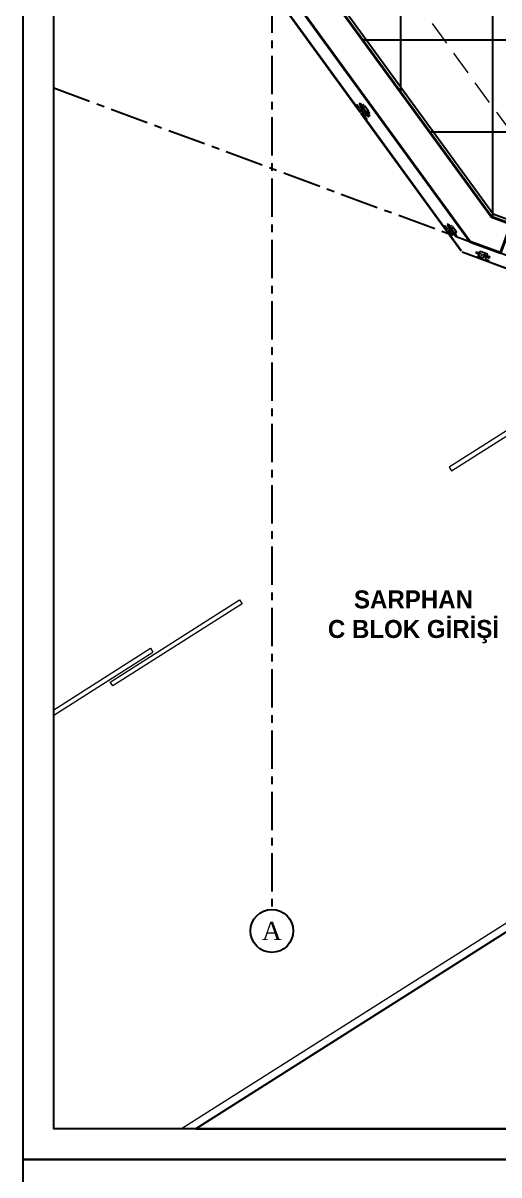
# Model space of a CAD drawing. Header units: millimetres. Extents: x 933584 to 974011, y 4545988 to 4553664.
# Drawn here: x 938802 to 939112, y 4549845 to 4550597 of the extents above; entities that cross this region are included whole.
import ezdxf
from ezdxf.enums import TextEntityAlignment as Align

# ---------------------------------------------------------------- set-up
doc = ezdxf.new("R2010")
doc.units = ezdxf.units.MM
for name, pattern in [('568_AVN_KES_01$0$HIDDEN', [0.375, 0.25, -0.125]), ('CENTER', [2, 1.25, -0.25, 0.25, -0.25]), ('HIDDEN', [9.525, 6.35, -3.175]), ('HIDDEN2', [4.7625, 3.175, -1.5875])]:
    doc.linetypes.add(name, pattern=pattern)
doc.layers.get('0').update_dxf_attribs({"color": 255})
for name, color, linetype in [('0-CSX-CXS_20', 14, 'CENTER'), ('0-DMS-50', 143, 'Continuous'), ('0-HSL-SLD', 252, 'Continuous'), ('0-LNS-SLN', 6, 'Continuous'), ('0-LNS-SPL', 13, '568_AVN_KES_01$0$HIDDEN'), ('0-TXT-XBX_20', 3, 'Continuous')]:
    doc.layers.add(name, color=color, linetype=linetype)
for name, color, linetype, lineweight in [('2-SPS-IBW', 5, 'Continuous', 40), ('al', 7, 'Continuous', 5), ('CM', 4, 'Continuous', 5), ('mimariKIRIS', 251, 'HIDDEN2', 0), ('PL', 1, 'Continuous', 5), ('SFP CAM', 8, 'Continuous', 9), ('VD', 11, 'Continuous', 5), ('VDK', 11, 'HIDDEN', 5)]:
    doc.layers.add(name, color=color, linetype=linetype, lineweight=lineweight)
doc.styles.add('Century Gothic_B_3', font='GOTHICB.TTF', dxfattribs={"height": 4})
doc.styles.get("Standard").update_dxf_attribs({"font": 'times.ttf'})

# ---------------------------------------------------------------- blocks, each defined once
blk = doc.blocks.new('aksno_20')
at = {"layer": '0-TXT-XBX_20'}
blk.add_circle((0, 0), 7, dxfattribs=at)
blk.add_attdef('AKSNO', text='', height=6).set_placement((0, 0), align=Align.MIDDLE_CENTER)
blk = doc.blocks.new('ZVBXZDVB')
at = {"layer": '0-CSX-CXS_20', "ltscale": 20}
for points in [[(933863.85, 4552835.4), (933863.85, 4551518.59)], [(933721.5, 4552054.44), (934876.25, 4551628.21)]]:
    blk.add_lwpolyline(points, dxfattribs=at)
at = {"layer": '0-TXT-XBX_20'}
ref = blk.add_blockref('aksno_20', (933863.85, 4551504.59), dxfattribs=dict(at, xscale=2, yscale=2, zscale=2))
ref.add_attrib('AKSNO', 'A', dxfattribs={"color": 7, "height": 12}).set_placement((933863.85, 4551504.59), align=Align.MIDDLE_CENTER)
blk = doc.blocks.new('xcvxcbv-flatten-1')
at = {"layer": '2-SPS-IBW'}
blk.add_lwpolyline([(934013, 4550609.59), (933993.28, 4550616.86), (933863.85, 4550794.73), (933863.85, 4550923.49), (933966.85, 4550923.49), (933966.85, 4550975.49), (933863.85, 4550975.49), (933863.85, 4550990.49), (933981.85, 4550990.49), (933981.85, 4550877.49), (933882.35, 4550877.49), (933882.35, 4550804.49), (934007.08, 4550633.09), (934019.92, 4550628.36), (934013, 4550609.59)], dxfattribs=at)
blk = doc.blocks.new('XCVBXCVBXZ-flatten-1')
at = {"layer": 'al'}
for points in [[(933920.59, 4553541.11), (933918.97, 4553543.34), (933919.21, 4553543.52), (933920.66, 4553541.53), (933923.74, 4553543.77), (933923.91, 4553543.53)], [(933920.59, 4553541.11), (933918.97, 4553543.34), (933919.21, 4553543.52), (933920.66, 4553541.53), (933923.74, 4553543.77), (933923.91, 4553543.53)], [(933923.83, 4553537.17), (933927.08, 4553539.52), (933924.72, 4553542.76), (933921.48, 4553540.4)], [(933923.83, 4553537.17), (933927.08, 4553539.52), (933924.72, 4553542.76), (933921.48, 4553540.4)], [(933923.92, 4553537.72), (933926.52, 4553539.61), (933924.64, 4553542.2), (933922.04, 4553540.31)], [(933923.92, 4553537.72), (933926.52, 4553539.61), (933924.64, 4553542.2), (933922.04, 4553540.31)], [(933924.24, 4553536.1), (933925.86, 4553533.87), (933926.11, 4553534.04), (933924.66, 4553536.03), (933927.74, 4553538.27), (933927.56, 4553538.52)], [(933924.24, 4553536.1), (933925.86, 4553533.87), (933926.11, 4553534.04), (933924.66, 4553536.03), (933927.74, 4553538.27), (933927.56, 4553538.52)], [(933978.03, 4553462.18), (933976.41, 4553464.41), (933976.65, 4553464.59), (933978.1, 4553462.6), (933981.18, 4553464.84), (933981.36, 4553464.6)], [(933978.03, 4553462.18), (933976.41, 4553464.41), (933976.65, 4553464.59), (933978.1, 4553462.6), (933981.18, 4553464.84), (933981.36, 4553464.6)], [(933981.28, 4553458.23), (933984.52, 4553460.59), (933982.17, 4553463.83), (933978.92, 4553461.47)], [(933981.28, 4553458.23), (933984.52, 4553460.59), (933982.17, 4553463.83), (933978.92, 4553461.47)], [(933981.37, 4553458.79), (933983.96, 4553460.68), (933982.08, 4553463.27), (933979.48, 4553461.38)], [(933981.37, 4553458.79), (933983.96, 4553460.68), (933982.08, 4553463.27), (933979.48, 4553461.38)], [(933998.27, 4553444.51), (933999.66, 4553448.27), (934003.41, 4553446.89), (934002.02, 4553443.13)], [(933998.27, 4553444.51), (933999.66, 4553448.27), (934003.41, 4553446.89), (934002.02, 4553443.13)], [(933998.78, 4553444.75), (933999.89, 4553447.76), (934002.9, 4553446.65), (934001.78, 4553443.64)], [(933998.78, 4553444.75), (933999.89, 4553447.76), (934002.9, 4553446.65), (934001.78, 4553443.64)], [(934002.95, 4553442.47), (934005.54, 4553441.51), (934005.64, 4553441.79), (934003.33, 4553442.64), (934004.65, 4553446.22), (934004.37, 4553446.32)], [(934002.95, 4553442.47), (934005.54, 4553441.51), (934005.64, 4553441.79), (934003.33, 4553442.64), (934004.65, 4553446.22), (934004.37, 4553446.32)]]:
    blk.add_lwpolyline(points, close=True, dxfattribs=at)
at = {"layer": 'CM'}
for p, q in [((933921.39, 4553538.48), (933856.08, 4553628.23)), ((933921.88, 4553538.83), (933856.56, 4553628.58)), ((933921.88, 4553538.83), (933921.39, 4553538.48)), ((933921.39, 4553538.48), (933921.88, 4553538.83)), ((933922.47, 4553538.02), (933921.98, 4553537.67)), ((933921.98, 4553537.67), (933922.47, 4553538.02)), ((933987.3, 4553447.92), (933921.98, 4553537.67)), ((933987.78, 4553448.27), (933922.47, 4553538.02)), ((934086.89, 4553410.52), (933987.93, 4553447.05)), ((934087.1, 4553411.08), (933988.14, 4553447.61))]:
    blk.add_line(p, q, dxfattribs=at)
at = {"layer": 'PL'}
for points in [[(933918.97, 4553543.34), (933918.72, 4553543.17), (933920.35, 4553540.93), (933920.59, 4553541.11)], [(933918.97, 4553543.34), (933918.72, 4553543.17), (933920.35, 4553540.93), (933920.59, 4553541.11)], [(933923.24, 4553542.42), (933922.21, 4553543.82), (933921.24, 4553543.12), (933922.26, 4553541.71)], [(933925.86, 4553533.87), (933925.62, 4553533.69), (933924, 4553535.92), (933924.24, 4553536.1)], [(933925.86, 4553533.87), (933925.62, 4553533.69), (933924, 4553535.92), (933924.24, 4553536.1)], [(933926.29, 4553538.21), (933927.32, 4553536.81), (933926.35, 4553536.1), (933925.32, 4553537.51)], [(933976.41, 4553464.41), (933976.17, 4553464.23), (933977.79, 4553462), (933978.03, 4553462.18)], [(933976.41, 4553464.41), (933976.17, 4553464.23), (933977.79, 4553462), (933978.03, 4553462.18)], [(933980.68, 4553463.48), (933979.65, 4553464.89), (933978.68, 4553464.18), (933979.71, 4553462.78)], [(934005.54, 4553441.51), (934005.43, 4553441.23), (934002.84, 4553442.18), (934002.95, 4553442.47)], [(934005.54, 4553441.51), (934005.43, 4553441.23), (934002.84, 4553442.18), (934002.95, 4553442.47)], [(934003.48, 4553445.36), (934005.12, 4553444.76), (934004.7, 4553443.64), (934003.07, 4553444.24)]]:
    blk.add_lwpolyline(points, close=True, dxfattribs=at)
at = {"layer": 'SFP CAM', "color": 252}
for p, q in [((933721.5, 4553148.86), (933784.68, 4553188.91)), ((933721.5, 4553145.31), (933786.28, 4553186.38)), ((933784.68, 4553188.91), (933786.28, 4553186.38)), ((934200.19, 4553125.93), (933804.98, 4552875.4)), ((934202.87, 4553121.71), (933814.32, 4552875.4))]:
    blk.add_line(p, q, dxfattribs=at)
for points in [[(933981.15, 4553304.58), (934065.61, 4553358.12), (934064, 4553360.65), (933979.55, 4553307.11)], [(933844.45, 4553217.92), (933759.99, 4553164.38), (933758.38, 4553166.92), (933842.84, 4553220.46)]]:
    blk.add_lwpolyline(points, close=True, dxfattribs=at)
at = {"layer": 'VD'}
for points in [[(933920.73, 4553543.5), (933921.02, 4553543.1), (933921.3, 4553543.31), (933921.34, 4553543.34), (933921.05, 4553543.74, 0.327274)], [(933920.85, 4553543.67, -0.159188), (933921.05, 4553543.74, -0.080739), (933921.33, 4553544.02)], [(933921.33, 4553544.02, -0.080459), (933921.68, 4553544.2, -0.158616), (933921.8, 4553544.37)], [(933921.68, 4553544.2), (933921.97, 4553543.8), (933922.29, 4553544.03), (933922, 4553544.43, 0.327274)], [(933922.15, 4553541.55), (933922.44, 4553541.15), (933922.72, 4553541.35), (933922.76, 4553541.38), (933922.47, 4553541.78, 0.327274)], [(933922.27, 4553541.72, -0.159188), (933922.47, 4553541.78, -0.080739), (933922.75, 4553542.06)], [(933922.75, 4553542.06, -0.080459), (933923.1, 4553542.24, -0.158616), (933923.23, 4553542.41)], [(933923.1, 4553542.24), (933923.4, 4553541.84), (933923.71, 4553542.07), (933923.42, 4553542.47, 0.327274)], [(933925.13, 4553537.45), (933924.84, 4553537.85), (933925.12, 4553538.05), (933925.16, 4553538.08), (933925.45, 4553537.68, -0.327274)], [(933925.33, 4553537.51, 0.159188), (933925.45, 4553537.68, 0.080739), (933925.81, 4553537.86)], [(933926.09, 4553538.14), (933925.8, 4553538.54), (933926.11, 4553538.78), (933926.4, 4553538.37, -0.327274)], [(933925.81, 4553537.86, 0.080459), (933926.09, 4553538.14, 0.158616), (933926.28, 4553538.21)], [(933926.56, 4553535.49), (933926.27, 4553535.89), (933926.55, 4553536.1), (933926.59, 4553536.13), (933926.88, 4553535.72, -0.327274)], [(933926.76, 4553535.56, 0.159188), (933926.88, 4553535.72, 0.080739), (933927.23, 4553535.9)], [(933927.51, 4553536.19), (933927.22, 4553536.59), (933927.54, 4553536.82), (933927.83, 4553536.42, -0.327274)], [(933927.23, 4553535.9, 0.080459), (933927.51, 4553536.19, 0.158616), (933927.71, 4553536.25)], [(933978.17, 4553464.57), (933978.46, 4553464.17), (933978.74, 4553464.37), (933978.78, 4553464.4), (933978.49, 4553464.8, 0.327274)], [(933978.29, 4553464.74, -0.159188), (933978.49, 4553464.8, -0.080739), (933978.77, 4553465.09)], [(933978.77, 4553465.09, -0.080459), (933979.12, 4553465.27, -0.158616), (933979.24, 4553465.43)], [(933979.12, 4553465.27), (933979.42, 4553464.86), (933979.73, 4553465.1), (933979.44, 4553465.5, 0.327274)], [(933979.6, 4553462.61), (933979.89, 4553462.21), (933980.17, 4553462.42), (933980.2, 4553462.45), (933979.91, 4553462.85, 0.327274)], [(933979.72, 4553462.78, -0.159188), (933979.91, 4553462.85, -0.080739), (933980.19, 4553463.13)], [(933980.19, 4553463.13, -0.080459), (933980.55, 4553463.31, -0.158616), (933980.67, 4553463.48)], [(933980.55, 4553463.31), (933980.84, 4553462.91), (933981.16, 4553463.14), (933980.87, 4553463.54, 0.327274)], [(933982.58, 4553458.52), (933982.29, 4553458.92), (933982.57, 4553459.12), (933982.6, 4553459.15), (933982.9, 4553458.75, -0.327274)], [(933982.77, 4553458.58, 0.159188), (933982.9, 4553458.75, 0.080739), (933983.25, 4553458.93)], [(933983.53, 4553459.21), (933983.24, 4553459.61), (933983.56, 4553459.84), (933983.85, 4553459.44, -0.327274)], [(933983.25, 4553458.93, 0.080459), (933983.53, 4553459.21, 0.158616), (933983.73, 4553459.27)], [(933998.19, 4553445.84), (933998.65, 4553445.67), (933998.77, 4553445.99), (933998.79, 4553446.04), (933998.32, 4553446.21, 0.327274)], [(933998.2, 4553446.05, -0.159188), (933998.33, 4553446.21, -0.080739), (933998.4, 4553446.6)], [(933998.4, 4553446.6, -0.080459), (933998.6, 4553446.95, -0.158616), (933998.6, 4553447.15)], [(933998.6, 4553446.95), (933999.06, 4553446.78), (933999.2, 4553447.14), (933998.73, 4553447.32, 0.327274)], [(934002.94, 4553444.09), (934002.48, 4553444.26), (934002.6, 4553444.58), (934002.61, 4553444.63), (934003.08, 4553444.45, -0.327274)], [(934003.35, 4553445.19), (934002.89, 4553445.36), (934003.02, 4553445.73), (934003.49, 4553445.56, -0.327274)], [(934003.07, 4553444.25, 0.159188), (934003.08, 4553444.46, 0.080739), (934003.28, 4553444.8)], [(934003.28, 4553444.8, 0.080459), (934003.35, 4553445.19, 0.158616), (934003.48, 4553445.35)], [(934005.21, 4553443.25), (934004.75, 4553443.42), (934004.87, 4553443.74), (934004.89, 4553443.79), (934005.35, 4553443.62, -0.327274)], [(934005.62, 4553444.35), (934005.16, 4553444.52), (934005.29, 4553444.89), (934005.76, 4553444.72, -0.327274)], [(934005.34, 4553443.41, 0.159188), (934005.35, 4553443.62, 0.080739), (934005.55, 4553443.96)], [(934005.55, 4553443.96, 0.080459), (934005.62, 4553444.35, 0.158616), (934005.75, 4553444.51)]]:
    blk.add_lwpolyline(points, format="xyb", close=True, dxfattribs=at)
for points in [[(933920.95, 4553543.05), (933921.02, 4553542.96), (933921.37, 4553543.21), (933921.3, 4553543.31)], [(933921.3, 4553543.31), (933921.37, 4553543.21), (933922.08, 4553543.73), (933922.01, 4553543.83)], [(933922.01, 4553543.83), (933922.08, 4553543.73), (933922.43, 4553543.98), (933922.36, 4553544.08)], [(933926.2, 4553535.84), (933926.13, 4553535.94), (933926.48, 4553536.19), (933926.55, 4553536.1)], [(933926.55, 4553536.1), (933926.48, 4553536.19), (933927.19, 4553536.71), (933927.26, 4553536.62)], [(933927.26, 4553536.62), (933927.19, 4553536.71), (933927.54, 4553536.97), (933927.61, 4553536.87)], [(933978.39, 4553464.12), (933978.46, 4553464.02), (933978.81, 4553464.28), (933978.74, 4553464.37)], [(933978.74, 4553464.37), (933978.81, 4553464.28), (933979.52, 4553464.8), (933979.45, 4553464.89)], [(933979.45, 4553464.89), (933979.52, 4553464.8), (933979.87, 4553465.05), (933979.8, 4553465.15)], [(934004.72, 4553443.34), (934004.61, 4553443.38), (934004.76, 4553443.79), (934004.87, 4553443.74)], [(934004.87, 4553443.74), (934004.76, 4553443.79), (934005.06, 4553444.61), (934005.17, 4553444.57)], [(934005.17, 4553444.57), (934005.06, 4553444.61), (934005.21, 4553445.02), (934005.32, 4553444.97)]]:
    blk.add_lwpolyline(points, close=True, dxfattribs=at)
for points in [[(933921.34, 4553543.34), (933921.97, 4553543.8), (933921.68, 4553544.2, 0.162646), (933921.05, 4553543.74), (933921.34, 4553543.34)], [(933922.76, 4553541.38), (933923.4, 4553541.84), (933923.1, 4553542.24, 0.162646), (933922.47, 4553541.78), (933922.76, 4553541.38)], [(933925.16, 4553538.08), (933925.8, 4553538.54), (933926.09, 4553538.14, -0.162646), (933925.45, 4553537.68), (933925.16, 4553538.08)], [(933926.59, 4553536.13), (933927.22, 4553536.59), (933927.51, 4553536.19, -0.162646), (933926.88, 4553535.72), (933926.59, 4553536.13)], [(933978.78, 4553464.4), (933979.42, 4553464.86), (933979.12, 4553465.27, 0.162646), (933978.49, 4553464.8), (933978.78, 4553464.4)], [(933980.2, 4553462.45), (933980.84, 4553462.91), (933980.55, 4553463.31, 0.162646), (933979.91, 4553462.85), (933980.2, 4553462.45)], [(933982.6, 4553459.15), (933983.24, 4553459.61), (933983.53, 4553459.21, -0.162646), (933982.9, 4553458.75), (933982.6, 4553459.15)], [(933998.79, 4553446.04), (933999.06, 4553446.78), (933998.6, 4553446.95, 0.162646), (933998.33, 4553446.21), (933998.79, 4553446.04)], [(934002.61, 4553444.63), (934002.89, 4553445.36), (934003.35, 4553445.19, -0.162646), (934003.08, 4553444.46), (934002.61, 4553444.63)], [(934004.89, 4553443.79), (934005.16, 4553444.52), (934005.62, 4553444.35, -0.162646), (934005.35, 4553443.62), (934004.89, 4553443.79)]]:
    blk.add_lwpolyline(points, format="xyb", dxfattribs=at)
at = {"layer": 'VDK'}
for p, q in [((933921.35, 4553544.67), (933920.7, 4553544.2)), ((933924.9, 4553538.43), (933920.7, 4553544.2)), ((933925.54, 4553538.9), (933921.35, 4553544.67)), ((933978.79, 4553465.73), (933978.14, 4553465.26)), ((933982.34, 4553459.5), (933978.14, 4553465.26)), ((933982.99, 4553459.97), (933978.79, 4553465.73)), ((933999.2, 4553445.88), (934005.89, 4553443.41)), ((933999.48, 4553446.63), (934006.16, 4553444.16)), ((934006.16, 4553444.16), (934005.89, 4553443.41))]:
    blk.add_line(p, q, dxfattribs=at)
for points in [[(933921.48, 4553543.12), (933923.01, 4553541.02), (933923.66, 4553541.49), (933922.13, 4553543.59)], [(933926.43, 4553536.33), (933924.9, 4553538.43), (933925.54, 4553538.9), (933927.07, 4553536.8)], [(933978.93, 4553464.19), (933980.46, 4553462.09), (933981.1, 4553462.56), (933979.57, 4553464.66)], [(933983.87, 4553457.4), (933982.34, 4553459.5), (933982.99, 4553459.97), (933984.52, 4553457.87)], [(933996.76, 4553446.78), (933999.2, 4553445.88), (933999.48, 4553446.63), (933997.04, 4553447.53)], [(934004.64, 4553443.87), (934002.2, 4553444.77), (934002.48, 4553445.52), (934004.92, 4553444.62)]]:
    blk.add_lwpolyline(points, close=True, dxfattribs=at)
blk = doc.blocks.new('vbxcb')
at = {"layer": 'mimariKIRIS', "ltscale": 5}
blk.add_lwpolyline([(942590.28, 4549378.4), (942466.16, 4549548.96), (942466.16, 4549896.91)], dxfattribs=at)
blk = doc.blocks.new('dbcxbxcbcxb')
at = {"layer": '0-HSL-SLD'}
for points in [[(941112.37, 4551003.75), (941112.37, 4550829.75)], [(941172.37, 4551003.75), (941172.37, 4550829.75)], [(941232.37, 4551006.75), (941232.37, 4550829.75)], [(941292.37, 4551006.75), (941292.37, 4550774.86)], [(941352.37, 4551006.75), (941352.37, 4550960.75)], [(941412.37, 4551006.75), (941412.37, 4550957.53)], [(941472.37, 4551006.75), (941472.37, 4550894.73)], [(941772.37, 4550982.95), (941772.37, 4550554.2)], [(941832.37, 4550980.75), (941832.37, 4550922.69)], [(941892.37, 4550982.75), (941892.37, 4550292.61)], [(941532.37, 4550948.75), (941532.37, 4550879.44)], [(941592.37, 4550948.75), (941592.37, 4550864.21)], [(941652.37, 4550948.75), (941652.37, 4550922.93)], [(941088.37, 4550945.75), (941308.36, 4550945.75)], [(941314.4, 4550945.75), (941315.53, 4550945.75)], [(941414.47, 4550945.75), (941596.36, 4550945.75)], [(941626.36, 4550945.75), (941659.3, 4550945.75)], [(941740.72, 4550945.75), (941852.37, 4550945.75)], [(941088.37, 4550885.75), (941317.06, 4550885.75)], [(941323.38, 4550885.75), (941324.15, 4550885.75)], [(941507.6, 4550885.75), (941638.66, 4550885.75)], [(941718.6, 4550885.75), (941782.85, 4550885.75)], [(941807.46, 4550885.75), (941819.01, 4550885.75)], [(941412.37, 4550874.51), (941412.37, 4550872.75)], [(941832.37, 4550875.23), (941832.37, 4550815.81)], [(941712.37, 4550868.86), (941712.37, 4550578.24)], [(941352.37, 4550857.86), (941352.37, 4550757.51)], [(941412.37, 4550832.68), (941412.37, 4550534.7)], [(941238.37, 4550825.75), (941439.56, 4550825.75)], [(941696.48, 4550825.75), (941852.37, 4550825.75)], [(941472.37, 4550817.39), (941472.37, 4550576.15)], [(941532.37, 4550802.1), (941532.37, 4550650.59)], [(941592.37, 4550786.81), (941592.37, 4550620.78)], [(941652.37, 4550771.52), (941652.37, 4550504.74)], [(941832.37, 4550768.47), (941832.37, 4550294.61)], [(941238.37, 4550765.75), (941282.66, 4550765.75)], [(941322.9, 4550765.75), (941360.55, 4550765.75)], [(941400.79, 4550765.75), (941775.26, 4550765.75)], [(941815.06, 4550765.75), (941852.37, 4550765.75)], [(941292.37, 4550733.99), (941292.37, 4550696.28)], [(941112.37, 4550712.75), (941112.37, 4550634.19)], [(941172.37, 4550712.75), (941172.37, 4550551.75)], [(941232.37, 4550712.75), (941232.37, 4550470.07)], [(941106.87, 4550705.75), (941300.57, 4550705.75)], [(941301.92, 4550705.75), (941302.84, 4550705.75)], [(941380.61, 4550705.75), (941381.53, 4550705.75)], [(941382.88, 4550705.75), (941910.37, 4550705.75)], [(941292.37, 4550695.69), (941292.37, 4550695.67)], [(941352.37, 4550672.76), (941352.37, 4550556.87)], [(941292.37, 4550655.41), (941292.37, 4550528.98)], [(941106.87, 4550645.75), (941478.76, 4550645.75)], [(941546.27, 4550645.75), (941908.37, 4550645.75)], [(941592.37, 4550620.45), (941592.37, 4550620.45)], [(941532.37, 4550587.06), (941532.37, 4550561.71)], [(941147.62, 4550585.75), (941536.12, 4550585.75)], [(941611.6, 4550585.75), (941910.37, 4550585.75)], [(941592.37, 4550574.02), (941592.37, 4550468.18)], [(941472.37, 4550527.84), (941472.37, 4550512.52)], [(941191.29, 4550525.75), (941291.18, 4550525.75)], [(941436.57, 4550525.75), (941476.94, 4550525.75)], [(941586.71, 4550525.75), (941695.35, 4550525.75)], [(941712.37, 4550519.83), (941712.37, 4550494.48)], [(941757.63, 4550525.75), (941757.63, 4550525.75)], [(941803.13, 4550525.75), (941892.37, 4550525.75)], [(941772.37, 4550504.02), (941772.37, 4550461.48)], [(941532.37, 4550498.18), (941532.37, 4550490.35)], [(941244.07, 4550465.75), (941244.5, 4550465.75)], [(941598.93, 4550465.75), (941640.15, 4550465.75)], [(941737.19, 4550465.75), (941737.19, 4550465.75)], [(941769.44, 4550465.75), (941852.37, 4550465.75)], [(941652.37, 4550457.46), (941652.37, 4550446)], [(941772.37, 4550436.1), (941772.37, 4550398.46)], [(941712.37, 4550430.95), (941712.37, 4550423.83)], [(941761.29, 4550405.75), (941852.37, 4550405.75)], [(941772.37, 4550356.58), (941772.37, 4550304.64)], [(941768.37, 4550345.75), (941852.37, 4550345.75)]]:
    blk.add_lwpolyline(points, dxfattribs=at)

msp = doc.modelspace()

# ---------------------------------------------------------------- linework, layer by layer
at = {"color": 0}
for points in [[(938801.5, 4551355.4), (940901.5, 4551355.4), (940901.5, 4549855.4), (938801.5, 4549855.4)], [(938821.5, 4551335.4), (940881.5, 4551335.4), (940881.5, 4549875.4), (938821.5, 4549875.4)], [(938801.5, 4549855.4), (940901.5, 4549855.4), (940901.5, 4548355.4), (938801.5, 4548355.4)]]:
    msp.add_lwpolyline(points, close=True, dxfattribs=at)
at = {"layer": '0-DMS-50'}
msp.add_lwpolyline([(939787.85, 4550634.25), (939787.85, 4550542.25), (939788.85, 4550542.25), (939788.85, 4550536.25), (939787.84, 4550536.25), (939787.85, 4550292.61), (939788.85, 4550292.61), (939788.85, 4550286.61), (939787.85, 4550286.61), (939787.85, 4550288.61), (939785.85, 4550288.61), (939785.85, 4550281.61), (939793.85, 4550281.61), (939793.85, 4550184.96), (939546.51, 4550276.16), (938914.32, 4549875.4), (940273.84, 4549875.4)], dxfattribs=at)
at = {"layer": '0-LNS-SPL', "linetype": 'ByBlock', "ltscale": 0.5}
msp.add_lwpolyline([(939767.85, 4550294.61), (939696.85, 4550294.61), (939696.85, 4550286.53), (939129.13, 4550496.33), (939118.74, 4550468.18), (939108.34, 4550472.02), (938984.35, 4550642.4), (938984.35, 4550712.75), (939083.85, 4550712.75), (939083.85, 4550829.75), (938961.85, 4550829.75), (938961.85, 4550826.35)], dxfattribs=at)

# ---------------------------------------------------------------- block references
for name, p in [('XCVBXCVBXZ-flatten-1', (5100, -3000)), ('xcvxcbv-flatten-1', (5100, -162.74)), ('vbxcb', (-3442.31, 1108.84)), ('dbcxbxcbcxb', (-2124.52, 0))]:
    msp.add_blockref(name, p)
at = {"layer": '0-LNS-SLN'}
msp.add_blockref('ZVBXZDVB', (5100, -1500), dxfattribs=at)

# ---------------------------------------------------------------- texts
at = {"layer": '0-TXT-XBX_20', "insert": (938827.44, 4550226.68), "char_height": 11.7458, "width": 457.6183, "attachment_point": 1, "line_spacing_factor": 0.984502, "style": 'Century Gothic_B_3'}
msp.add_mtext('\\pxqc;{\\fFranklin Gothic Book|b1|i0|c162|p34;SARPHAN \\PC BLOK GİRİŞİ}', dxfattribs=at)

doc.saveas('drawing.dxf')
